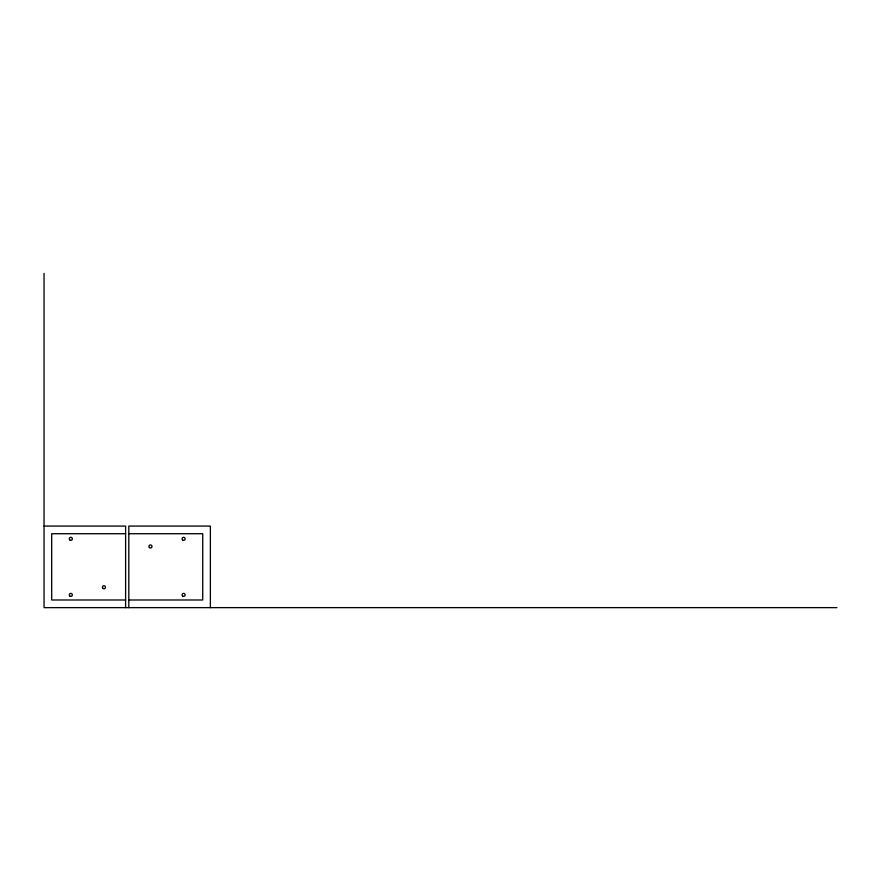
<?xml version="1.0" encoding="UTF-8"?>
<svg xmlns="http://www.w3.org/2000/svg" width="881" height="881" viewBox="0 0 881 881"><rect width="100%" height="100%" fill="white"/><g stroke="black" fill="none" stroke-linecap="round" stroke-linejoin="round"><path stroke-width="1.32" d="M44.05 526.078L125.609 526.078L125.609 607.637M125.609 533.721L51.693 533.721L51.693 599.994L125.609 599.994M128.813 533.721L202.729 533.721L202.729 599.994L128.813 599.994M836.95 607.637L44.05 607.637L44.05 273.363M210.372 607.637L210.372 526.078L128.813 526.078L128.813 607.637M182.543 539.91A1.52 1.52 0 0 0 185.087 539.194A1.52 1.52 0 0 0 183.193 537.355A1.52 1.52 0 0 0 182.543 539.91M182.852 596.217A1.52 1.52 0 0 0 185.131 594.895A1.52 1.52 0 0 0 182.852 593.574A1.52 1.52 0 0 0 182.852 596.217M149.418 547.575A1.52 1.52 0 0 0 151.95 546.826A1.52 1.52 0 0 0 150.045 545.009A1.52 1.52 0 0 0 149.418 547.575M69.753 595.985A1.52 1.52 0 0 0 72.286 595.27A1.52 1.52 0 0 0 70.403 593.431A1.52 1.52 0 0 0 69.753 595.985M70.051 540.141A1.52 1.52 0 0 0 72.341 538.82A1.52 1.52 0 0 0 70.051 537.498A1.52 1.52 0 0 0 70.051 540.141M102.901 588.354A1.52 1.52 0 0 0 105.434 587.605A1.52 1.52 0 0 0 103.518 585.788A1.52 1.52 0 0 0 102.901 588.354"/></g></svg>
